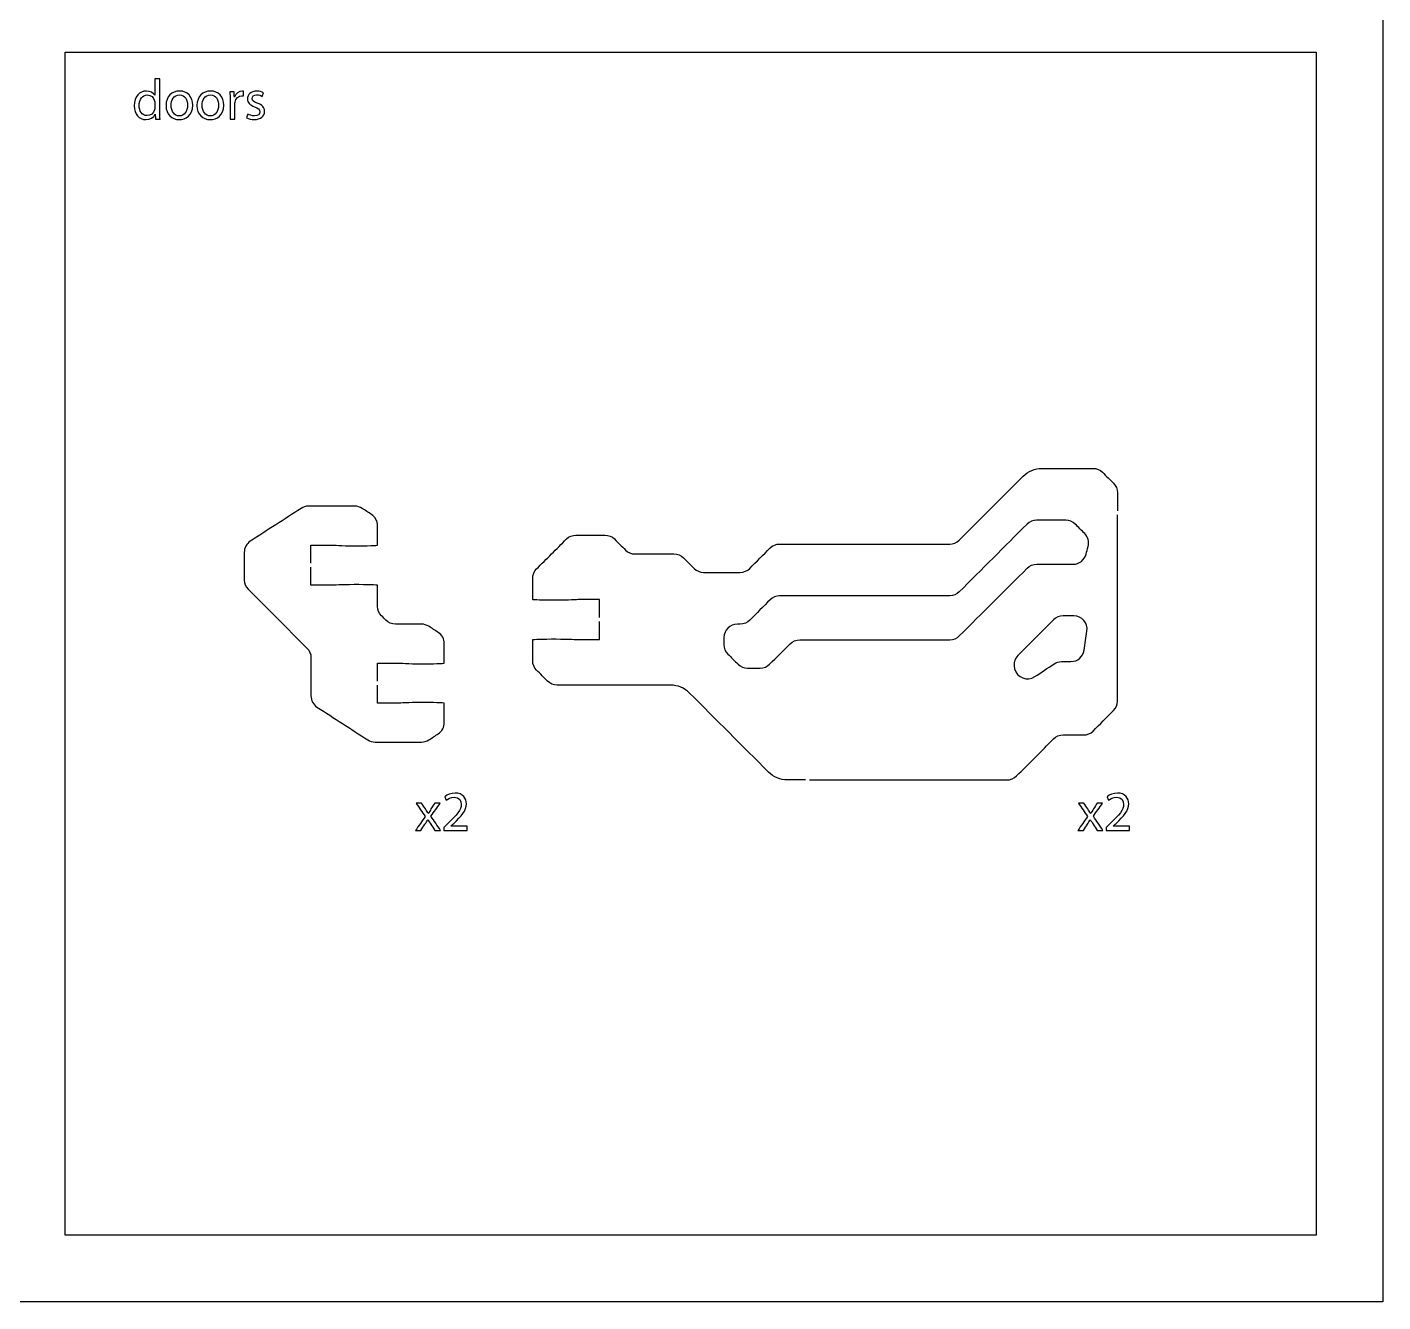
# Model space of a CAD drawing. Extents: x 0 to 430, y 150 to 450.
# Drawn here: x 328.4 to 430, y 150 to 245.5 of the extents above; entities that cross this region are included whole.
import ezdxf

# ---------------------------------------------------------------- set-up
doc = ezdxf.new("R2010")
doc.units = 0
doc.header["$MEASUREMENT"] = 0
doc.layers.add('DEFAULT', color=18, linetype='CONTINUOUS')

msp = doc.modelspace()

# ---------------------------------------------------------------- linework, layer by layer
at = {"layer": 'DEFAULT', "color": 116}
for points in [[(430, 150), (0, 150), (0, 450), (430, 450)], [(425, 155), (331.29, 155), (331.29, 243.59), (425, 243.59)]]:
    msp.add_lwpolyline(points, close=True, dxfattribs=at)
at = {"layer": 'DEFAULT', "color": 18}
for points, knots in [([(338.37, 241.6), (338.37, 240.77), (338.37, 239.95), (338.37, 239.12), (338.37, 238.94), (338.37, 238.73), (338.39, 238.59), (338.27, 238.59), (338.16, 238.59), (338.05, 238.59), (338.05, 238.71), (338.04, 238.83), (338.03, 238.95), (337.91, 238.72), (337.66, 238.55), (337.33, 238.55), (336.83, 238.55), (336.45, 238.97), (336.45, 239.59), (336.45, 240.27), (336.87, 240.69), (337.37, 240.69), (337.68, 240.69), (337.9, 240.54), (338, 240.37), (338, 240.78), (338, 241.19), (338, 241.6), (338.12, 241.6), (338.25, 241.6), (338.37, 241.6)], [1.056, 1.056, 1.056, 1.056, 8.072, 8.072, 8.072, 9.072, 9.072, 9.072, 10.02, 10.02, 10.02, 11.052143, 11.052143, 11.052143, 12.052143, 12.052143, 12.052143, 13.052143, 13.052143, 13.052143, 14.052143, 14.052143, 14.052143, 15.075143, 15.075143, 15.075143, 18.542143, 18.542143, 18.542143, 19.598143, 19.598143, 19.598143, 19.598143]), ([(338, 239.81), (338, 239.85), (337.99, 239.92), (337.98, 239.96), (337.93, 240.2), (337.72, 240.4), (337.44, 240.4), (337.06, 240.4), (336.83, 240.06), (336.83, 239.6), (336.83, 239.19), (337.03, 238.85), (337.43, 238.85), (337.68, 238.85), (337.91, 239.01), (337.98, 239.29), (337.99, 239.34), (338, 239.39), (338, 239.45), (338, 239.57), (338, 239.69), (338, 239.81)], [1.008, 1.008, 1.008, 1.008, 2.008, 2.008, 2.008, 3.008, 3.008, 3.008, 4.008, 4.008, 4.008, 5.008, 5.008, 5.008, 6.008, 6.008, 6.008, 7.008, 7.008, 7.008, 8.016, 8.016, 8.016, 8.016]), ([(340.84, 239.63), (340.84, 238.88), (340.32, 238.55), (339.82, 238.55), (339.27, 238.55), (338.84, 238.95), (338.84, 239.6), (338.84, 240.29), (339.29, 240.69), (339.86, 240.69), (340.44, 240.69), (340.84, 240.26), (340.84, 239.63)], [1, 1, 1, 1, 2, 2, 2, 3, 3, 3, 4, 4, 4, 5, 5, 5, 5]), ([(339.22, 239.61), (339.22, 239.16), (339.47, 238.83), (339.84, 238.83), (340.19, 238.83), (340.46, 239.16), (340.46, 239.62), (340.46, 239.97), (340.29, 240.41), (339.85, 240.41), (339.41, 240.41), (339.22, 240), (339.22, 239.61)], [0, 0, 0, 0, 1, 1, 1, 2, 2, 2, 3, 3, 3, 4, 4, 4, 4]), ([(343.17, 239.63), (343.17, 238.88), (342.64, 238.55), (342.15, 238.55), (341.59, 238.55), (341.16, 238.95), (341.16, 239.6), (341.16, 240.29), (341.61, 240.69), (342.18, 240.69), (342.77, 240.69), (343.17, 240.26), (343.17, 239.63)], [1, 1, 1, 1, 2, 2, 2, 3, 3, 3, 4, 4, 4, 5, 5, 5, 5]), ([(341.54, 239.61), (341.54, 239.16), (341.8, 238.83), (342.16, 238.83), (342.52, 238.83), (342.78, 239.16), (342.78, 239.62), (342.78, 239.97), (342.61, 240.41), (342.17, 240.41), (341.73, 240.41), (341.54, 240), (341.54, 239.61)], [0, 0, 0, 0, 1, 1, 1, 2, 2, 2, 3, 3, 3, 4, 4, 4, 4]), ([(343.64, 240), (343.64, 240.24), (343.63, 240.45), (343.62, 240.64), (343.73, 240.64), (343.84, 240.64), (343.95, 240.64), (343.95, 240.51), (343.95, 240.37), (343.96, 240.24), (343.96, 240.24), (343.97, 240.24), (343.97, 240.24), (344.07, 240.51), (344.29, 240.69), (344.54, 240.69), (344.58, 240.69), (344.61, 240.68), (344.65, 240.68), (344.65, 240.56), (344.65, 240.44), (344.65, 240.32), (344.61, 240.33), (344.57, 240.34), (344.52, 240.34), (344.26, 240.34), (344.07, 240.14), (344.02, 239.86), (344.01, 239.81), (344, 239.75), (344, 239.69), (344, 239.32), (344, 238.96), (344, 238.59), (343.88, 238.59), (343.76, 238.59), (343.64, 238.59), (343.64, 239.06), (343.64, 239.53), (343.64, 240)], [3.994, 3.994, 3.994, 3.994, 4.994, 4.994, 4.994, 5.918, 5.918, 5.918, 7.058568, 7.058568, 7.058568, 7.106568, 7.106568, 7.106568, 8.106568, 8.106568, 8.106568, 9.106568, 9.106568, 9.106568, 10.101568, 10.101568, 10.101568, 11.101568, 11.101568, 11.101568, 12.101568, 12.101568, 12.101568, 13.101568, 13.101568, 13.101568, 16.196568, 16.196568, 16.196568, 17.239568, 17.239568, 17.239568, 21.233568, 21.233568, 21.233568, 21.233568]), ([(344.97, 238.97), (345.08, 238.9), (345.27, 238.83), (345.46, 238.83), (345.73, 238.83), (345.86, 238.96), (345.86, 239.13), (345.86, 239.31), (345.75, 239.41), (345.48, 239.51), (345.11, 239.64), (344.94, 239.84), (344.94, 240.09), (344.94, 240.42), (345.2, 240.69), (345.64, 240.69), (345.85, 240.69), (346.03, 240.63), (346.15, 240.56), (346.12, 240.47), (346.08, 240.38), (346.05, 240.29), (345.97, 240.34), (345.82, 240.41), (345.63, 240.41), (345.41, 240.41), (345.29, 240.28), (345.29, 240.13), (345.29, 239.96), (345.41, 239.88), (345.68, 239.78), (346.04, 239.65), (346.22, 239.47), (346.22, 239.16), (346.22, 238.81), (345.94, 238.55), (345.45, 238.55), (345.23, 238.55), (345.02, 238.61), (344.88, 238.69), (344.91, 238.79), (344.94, 238.88), (344.97, 238.97)], [0.846234, 0.846234, 0.846234, 0.846234, 1.846234, 1.846234, 1.846234, 2.846234, 2.846234, 2.846234, 3.846234, 3.846234, 3.846234, 4.846234, 4.846234, 4.846234, 5.846234, 5.846234, 5.846234, 6.846234, 6.846234, 6.846234, 7.657397, 7.657397, 7.657397, 8.657397, 8.657397, 8.657397, 9.657397, 9.657397, 9.657397, 10.657397, 10.657397, 10.657397, 11.657397, 11.657397, 11.657397, 12.657397, 12.657397, 12.657397, 13.657397, 13.657397, 13.657397, 14.503631, 14.503631, 14.503631, 14.503631]), ([(359.65, 185.31), (359.65, 185.39), (359.65, 185.46), (359.65, 185.54), (359.75, 185.64), (359.84, 185.73), (359.94, 185.82), (360.64, 186.49), (360.96, 186.85), (360.96, 187.26), (360.96, 187.54), (360.83, 187.8), (360.42, 187.8), (360.17, 187.8), (359.96, 187.67), (359.83, 187.57), (359.79, 187.66), (359.75, 187.74), (359.72, 187.83), (359.91, 187.99), (360.18, 188.11), (360.49, 188.11), (361.09, 188.11), (361.34, 187.7), (361.34, 187.31), (361.34, 186.8), (360.97, 186.39), (360.39, 185.83), (360.32, 185.77), (360.24, 185.7), (360.17, 185.62), (360.58, 185.62), (360.99, 185.62), (361.4, 185.62), (361.4, 185.52), (361.4, 185.42), (361.4, 185.31), (360.82, 185.31), (360.23, 185.31), (359.65, 185.31)], [4.977, 4.977, 4.977, 4.977, 5.624, 5.624, 5.624, 6.777406, 6.777406, 6.777406, 7.777406, 7.777406, 7.777406, 8.777406, 8.777406, 8.777406, 9.777406, 9.777406, 9.777406, 10.593759, 10.593759, 10.593759, 11.593759, 11.593759, 11.593759, 12.593759, 12.593759, 12.593759, 13.593759, 13.593759, 13.593759, 14.466644, 14.466644, 14.466644, 17.968644, 17.968644, 17.968644, 18.844644, 18.844644, 18.844644, 23.821644, 23.821644, 23.821644, 23.821644]), ([(409.27, 185.31), (409.27, 185.39), (409.27, 185.46), (409.27, 185.54), (409.36, 185.64), (409.46, 185.73), (409.56, 185.82), (410.26, 186.49), (410.58, 186.85), (410.58, 187.26), (410.58, 187.54), (410.45, 187.8), (410.04, 187.8), (409.79, 187.8), (409.58, 187.67), (409.45, 187.57), (409.41, 187.66), (409.37, 187.74), (409.34, 187.83), (409.53, 187.99), (409.8, 188.11), (410.11, 188.11), (410.71, 188.11), (410.96, 187.7), (410.96, 187.31), (410.96, 186.8), (410.59, 186.39), (410.01, 185.83), (409.93, 185.77), (409.86, 185.7), (409.79, 185.62), (410.2, 185.62), (410.61, 185.62), (411.02, 185.62), (411.02, 185.52), (411.02, 185.42), (411.02, 185.31), (410.44, 185.31), (409.85, 185.31), (409.27, 185.31)], [4.977, 4.977, 4.977, 4.977, 5.624, 5.624, 5.624, 6.777406, 6.777406, 6.777406, 7.777406, 7.777406, 7.777406, 8.777406, 8.777406, 8.777406, 9.777406, 9.777406, 9.777406, 10.593759, 10.593759, 10.593759, 11.593759, 11.593759, 11.593759, 12.593759, 12.593759, 12.593759, 13.593759, 13.593759, 13.593759, 14.466644, 14.466644, 14.466644, 17.968644, 17.968644, 17.968644, 18.844644, 18.844644, 18.844644, 23.821644, 23.821644, 23.821644, 23.821644]), ([(357.98, 187.36), (358.08, 187.21), (358.17, 187.07), (358.27, 186.92), (358.35, 186.81), (358.41, 186.7), (358.48, 186.59), (358.48, 186.59), (358.49, 186.59), (358.49, 186.59), (358.56, 186.71), (358.63, 186.81), (358.69, 186.92), (358.79, 187.07), (358.89, 187.22), (358.98, 187.36), (359.12, 187.36), (359.25, 187.36), (359.38, 187.36), (359.15, 187.03), (358.92, 186.7), (358.69, 186.37), (358.93, 186.02), (359.17, 185.67), (359.41, 185.31), (359.26, 185.31), (359.12, 185.31), (358.98, 185.31), (358.88, 185.47), (358.78, 185.62), (358.68, 185.77), (358.6, 185.89), (358.53, 186.01), (358.45, 186.13), (358.39, 186.01), (358.31, 185.9), (358.24, 185.77), (358.14, 185.62), (358.04, 185.47), (357.94, 185.31), (357.81, 185.31), (357.67, 185.31), (357.53, 185.31), (357.77, 185.66), (358.02, 186.01), (358.26, 186.36), (358.03, 186.69), (357.8, 187.03), (357.57, 187.36), (357.7, 187.36), (357.84, 187.36), (357.98, 187.36)], [1.175, 1.175, 1.175, 1.175, 2.671308, 2.671308, 2.671308, 3.671308, 3.671308, 3.671308, 3.707308, 3.707308, 3.707308, 4.707308, 4.707308, 4.707308, 6.187538, 6.187538, 6.187538, 7.325538, 7.325538, 7.325538, 10.75863, 10.75863, 10.75863, 14.385133, 14.385133, 14.385133, 15.584133, 15.584133, 15.584133, 17.145148, 17.145148, 17.145148, 18.168148, 18.168148, 18.168148, 19.168148, 19.168148, 19.168148, 20.721566, 20.721566, 20.721566, 21.885566, 21.885566, 21.885566, 25.496014, 25.496014, 25.496014, 28.952321, 28.952321, 28.952321, 30.127321, 30.127321, 30.127321, 30.127321]), ([(407.6, 187.36), (407.7, 187.21), (407.79, 187.07), (407.89, 186.92), (407.97, 186.81), (408.03, 186.7), (408.1, 186.59), (408.1, 186.59), (408.11, 186.59), (408.11, 186.59), (408.18, 186.71), (408.25, 186.81), (408.31, 186.92), (408.41, 187.07), (408.51, 187.22), (408.6, 187.36), (408.74, 187.36), (408.87, 187.36), (409, 187.36), (408.77, 187.03), (408.54, 186.7), (408.31, 186.37), (408.55, 186.02), (408.79, 185.67), (409.03, 185.31), (408.88, 185.31), (408.74, 185.31), (408.6, 185.31), (408.5, 185.47), (408.4, 185.62), (408.3, 185.77), (408.22, 185.89), (408.15, 186.01), (408.07, 186.13), (408.01, 186.01), (407.93, 185.9), (407.86, 185.77), (407.76, 185.62), (407.66, 185.47), (407.56, 185.31), (407.42, 185.31), (407.29, 185.31), (407.15, 185.31), (407.39, 185.66), (407.64, 186.01), (407.88, 186.36), (407.65, 186.69), (407.42, 187.03), (407.19, 187.36), (407.32, 187.36), (407.46, 187.36), (407.6, 187.36)], [1.175, 1.175, 1.175, 1.175, 2.671308, 2.671308, 2.671308, 3.671308, 3.671308, 3.671308, 3.707308, 3.707308, 3.707308, 4.707308, 4.707308, 4.707308, 6.187538, 6.187538, 6.187538, 7.325538, 7.325538, 7.325538, 10.75863, 10.75863, 10.75863, 14.385133, 14.385133, 14.385133, 15.584133, 15.584133, 15.584133, 17.145148, 17.145148, 17.145148, 18.168148, 18.168148, 18.168148, 19.168148, 19.168148, 19.168148, 20.721566, 20.721566, 20.721566, 21.885566, 21.885566, 21.885566, 25.496014, 25.496014, 25.496014, 28.952321, 28.952321, 28.952321, 30.127321, 30.127321, 30.127321, 30.127321])]:
    msp.add_open_spline(points, degree=3, knots=knots, dxfattribs=at)
at = {"layer": 'DEFAULT', "color": 1}
for points, knots in [([(371.31, 201.25), (371.31, 201.7), (371.31, 202.15), (371.31, 202.6), (370.81, 202.6), (370.31, 202.6), (369.81, 202.6), (369.6, 202.6), (369.02, 202.55), (368.06, 202.55), (367.09, 202.55), (366.31, 202.58), (366.31, 202.6), (366.31, 203.13), (366.31, 203.66), (366.31, 204.19), (366.31, 204.45), (366.41, 204.71), (366.6, 204.9), (367.35, 205.64), (368.1, 206.39), (368.84, 207.14), (369.03, 207.33), (369.29, 207.43), (369.55, 207.43), (370.28, 207.43), (371, 207.43), (371.72, 207.43), (371.99, 207.43), (372.24, 207.33), (372.43, 207.14), (372.71, 206.86), (372.98, 206.59), (373.26, 206.31), (373.45, 206.12), (373.7, 206.02), (373.97, 206.02), (374.94, 206.02), (375.92, 206.02), (376.89, 206.02), (377.16, 206.02), (377.41, 205.91), (377.6, 205.73), (377.87, 205.46), (378.13, 205.2), (378.4, 204.93), (378.58, 204.75), (378.84, 204.64), (379.1, 204.64), (380.02, 204.64), (380.94, 204.64), (381.86, 204.64), (382.13, 204.64), (382.38, 204.75), (382.57, 204.94), (383.08, 205.45), (383.59, 205.96), (384.1, 206.47), (384.29, 206.66), (384.55, 206.76), (384.81, 206.76), (389.06, 206.76), (393.3, 206.76), (397.55, 206.76), (397.81, 206.76), (398.07, 206.87), (398.26, 207.06), (399.85, 208.65), (401.45, 210.25), (403.05, 211.85), (403.42, 212.22), (403.93, 212.43), (404.46, 212.43), (405.74, 212.43), (407.01, 212.43), (408.29, 212.43), (408.55, 212.43), (408.81, 212.33), (409, 212.14), (409.27, 211.86), (409.55, 211.59), (409.82, 211.31), (410.01, 211.12), (410.12, 210.87), (410.12, 210.6), (410.12, 210.15), (410.12, 209.7), (410.12, 209.25)], [0, 0, 0, 0, 3.83, 3.83, 3.83, 8.08, 8.08, 8.08, 9.08, 9.08, 9.08, 10.08, 10.08, 10.08, 14.57, 14.57, 14.57, 15.57, 15.57, 15.57, 24.55733, 24.55733, 24.55733, 25.55733, 25.55733, 25.55733, 31.70733, 31.70733, 31.70733, 32.70733, 32.70733, 32.70733, 36.023668, 36.023668, 36.023668, 37.023668, 37.023668, 37.023668, 45.323668, 45.323668, 45.323668, 46.323668, 46.323668, 46.323668, 49.512728, 49.512728, 49.512728, 50.512728, 50.512728, 50.512728, 58.332728, 58.332728, 58.332728, 59.332728, 59.332728, 59.332728, 65.47749, 65.47749, 65.47749, 66.47749, 66.47749, 66.47749, 102.58749, 102.58749, 102.58749, 103.58749, 103.58749, 103.58749, 122.78544, 122.78544, 122.78544, 123.78544, 123.78544, 123.78544, 134.63544, 134.63544, 134.63544, 135.63544, 135.63544, 135.63544, 138.951778, 138.951778, 138.951778, 139.951778, 139.951778, 139.951778, 143.771778, 143.771778, 143.771778, 143.771778]), ([(349.7, 205.32), (349.7, 205.78), (349.7, 206.23), (349.7, 206.68), (350.2, 206.68), (350.7, 206.68), (351.19, 206.68), (351.41, 206.68), (351.98, 206.63), (352.94, 206.63), (353.91, 206.63), (354.69, 206.65), (354.69, 206.68), (354.69, 207.16), (354.69, 207.65), (354.69, 208.13), (354.69, 208.47), (354.52, 208.79), (354.24, 208.97), (354, 209.13), (353.76, 209.28), (353.53, 209.43), (353.36, 209.54), (353.18, 209.6), (352.98, 209.6), (351.82, 209.6), (350.66, 209.6), (349.5, 209.6), (349.31, 209.6), (349.12, 209.54), (348.96, 209.43), (347.69, 208.61), (346.42, 207.79), (345.15, 206.97), (344.87, 206.79), (344.7, 206.47), (344.7, 206.13), (344.7, 205.45), (344.7, 204.77), (344.7, 204.09), (344.7, 203.82), (344.8, 203.57), (344.99, 203.38), (346.46, 201.91), (347.93, 200.44), (349.4, 198.97), (349.59, 198.78), (349.7, 198.53), (349.7, 198.26), (349.7, 197.3), (349.7, 196.35), (349.7, 195.39), (349.7, 195.05), (349.86, 194.73), (350.15, 194.55), (351.42, 193.73), (352.69, 192.91), (353.96, 192.09), (354.12, 191.98), (354.31, 191.93), (354.5, 191.93), (355.66, 191.93), (356.82, 191.93), (357.98, 191.93), (358.18, 191.93), (358.36, 191.98), (358.53, 192.09), (358.76, 192.24), (359, 192.4), (359.23, 192.55), (359.52, 192.73), (359.69, 193.05), (359.69, 193.39), (359.69, 193.87), (359.69, 194.36), (359.69, 194.84), (359.62, 194.87), (358.87, 194.89), (357.95, 194.89), (356.98, 194.89), (356.41, 194.84), (356.2, 194.84), (355.7, 194.84), (355.2, 194.84), (354.69, 194.84), (354.69, 195.29), (354.69, 195.74), (354.69, 196.19)], [0, 0, 0, 0, 3.84, 3.84, 3.84, 8.09, 8.09, 8.09, 9.09, 9.09, 9.09, 10.09, 10.09, 10.09, 14.21, 14.21, 14.21, 15.21, 15.21, 15.21, 17.609208, 17.609208, 17.609208, 18.609208, 18.609208, 18.609208, 28.479208, 28.479208, 28.479208, 29.479208, 29.479208, 29.479208, 42.330064, 42.330064, 42.330064, 43.330064, 43.330064, 43.330064, 49.120064, 49.120064, 49.120064, 50.120064, 50.120064, 50.120064, 67.804806, 67.804806, 67.804806, 68.804806, 68.804806, 68.804806, 76.944806, 76.944806, 76.944806, 77.944806, 77.944806, 77.944806, 90.795662, 90.795662, 90.795662, 91.795662, 91.795662, 91.795662, 101.665662, 101.665662, 101.665662, 102.665662, 102.665662, 102.665662, 105.06487, 105.06487, 105.06487, 106.06487, 106.06487, 106.06487, 110.17487, 110.17487, 110.17487, 111.17487, 111.17487, 111.17487, 112.17487, 112.17487, 112.17487, 116.43487, 116.43487, 116.43487, 120.26487, 120.26487, 120.26487, 120.26487]), ([(406.8, 205.25), (405.89, 205.25), (404.98, 205.25), (404.07, 205.25), (403.8, 205.25), (403.55, 205.15), (403.36, 204.96), (401.66, 203.26), (399.97, 201.57), (398.27, 199.88), (398.09, 199.69), (397.83, 199.58), (397.57, 199.58), (393.81, 199.58), (390.06, 199.58), (386.31, 199.58), (386.04, 199.58), (385.79, 199.48), (385.6, 199.29), (385.09, 198.78), (384.58, 198.27), (384.06, 197.76), (383.88, 197.57), (383.62, 197.46), (383.36, 197.46), (383.04, 197.46), (382.72, 197.46), (382.4, 197.46), (382.14, 197.46), (381.88, 197.57), (381.69, 197.76), (381.44, 198.01), (381.18, 198.27), (380.93, 198.52), (380.74, 198.71), (380.64, 198.96), (380.64, 199.23), (380.64, 199.41), (380.64, 199.58), (380.64, 199.76), (380.64, 200.31), (381.08, 200.76), (381.64, 200.76), (381.71, 200.76), (381.79, 200.76), (381.86, 200.76), (382.13, 200.76), (382.38, 200.87), (382.57, 201.05), (383.08, 201.57), (383.59, 202.08), (384.1, 202.59), (384.29, 202.78), (384.55, 202.88), (384.81, 202.88), (389.06, 202.88), (393.3, 202.88), (397.55, 202.88), (397.82, 202.88), (398.07, 202.99), (398.26, 203.17), (399.95, 204.87), (401.65, 206.56), (403.34, 208.26), (403.53, 208.45), (403.78, 208.55), (404.05, 208.55), (404.78, 208.55), (405.51, 208.55), (406.24, 208.55), (406.51, 208.55), (406.76, 208.45), (406.95, 208.26), (407.19, 208.02), (407.43, 207.78), (407.66, 207.54), (407.92, 207.29), (408.02, 206.92), (407.92, 206.58), (407.87, 206.38), (407.82, 206.19), (407.77, 206), (407.65, 205.56), (407.26, 205.25), (406.8, 205.25)], [1, 1, 1, 1, 8.758, 8.758, 8.758, 9.758, 9.758, 9.758, 30.136817, 30.136817, 30.136817, 31.136817, 31.136817, 31.136817, 63.058817, 63.058817, 63.058817, 64.058817, 64.058817, 64.058817, 70.210646, 70.210646, 70.210646, 71.210646, 71.210646, 71.210646, 73.922646, 73.922646, 73.922646, 74.922646, 74.922646, 74.922646, 77.99149, 77.99149, 77.99149, 78.99149, 78.99149, 78.99149, 80.50249, 80.50249, 80.50249, 81.50249, 81.50249, 81.50249, 82.14349, 82.14349, 82.14349, 83.14349, 83.14349, 83.14349, 89.295319, 89.295319, 89.295319, 90.295319, 90.295319, 90.295319, 126.407319, 126.407319, 126.407319, 127.407319, 127.407319, 127.407319, 147.786136, 147.786136, 147.786136, 148.786136, 148.786136, 148.786136, 155.008136, 155.008136, 155.008136, 156.008136, 156.008136, 156.008136, 158.873333, 158.873333, 158.873333, 159.873333, 159.873333, 159.873333, 161.585567, 161.585567, 161.585567, 162.585567, 162.585567, 162.585567, 162.585567]), ([(387.04, 189.09), (391.98, 189.09), (396.91, 189.09), (401.84, 189.09), (402.11, 189.09), (402.36, 189.2), (402.55, 189.39), (403.48, 190.31), (404.41, 191.24), (405.33, 192.17), (405.52, 192.36), (405.78, 192.46), (406.04, 192.46), (406.55, 192.46), (407.07, 192.46), (407.58, 192.46), (407.85, 192.46), (408.1, 192.57), (408.29, 192.75), (408.8, 193.27), (409.31, 193.78), (409.82, 194.29), (410.01, 194.48), (410.12, 194.73), (410.12, 194.99), (410.12, 199.65), (410.12, 204.3), (410.12, 208.95)], [0, 0, 0, 0, 41.95, 41.95, 41.95, 42.95, 42.95, 42.95, 54.101076, 54.101076, 54.101076, 55.101076, 55.101076, 55.101076, 59.471076, 59.471076, 59.471076, 60.471076, 60.471076, 60.471076, 66.615838, 66.615838, 66.615838, 67.615838, 67.615838, 67.615838, 107.185838, 107.185838, 107.185838, 107.185838]), ([(354.69, 196.49), (354.69, 196.94), (354.69, 197.39), (354.69, 197.85), (355.2, 197.85), (355.7, 197.85), (356.2, 197.85), (356.41, 197.85), (356.98, 197.79), (357.95, 197.79), (358.87, 197.79), (359.62, 197.81), (359.69, 197.85), (359.69, 198.33), (359.69, 198.82), (359.69, 199.3), (359.69, 199.64), (359.52, 199.96), (359.23, 200.14), (359, 200.29), (358.76, 200.45), (358.53, 200.6), (358.36, 200.71), (358.18, 200.76), (357.98, 200.76), (357.33, 200.76), (356.67, 200.76), (356.02, 200.76), (355.76, 200.76), (355.5, 200.86), (355.32, 201.06), (355.21, 201.16), (355.1, 201.27), (354.99, 201.38), (354.8, 201.57), (354.69, 201.82), (354.69, 202.09), (354.69, 202.62), (354.69, 203.14), (354.69, 203.67), (354.69, 203.7), (353.91, 203.72), (352.94, 203.72), (351.98, 203.72), (351.41, 203.67), (351.19, 203.67), (350.7, 203.67), (350.2, 203.67), (349.7, 203.67), (349.7, 204.12), (349.7, 204.57), (349.7, 205.02)], [0, 0, 0, 0, 3.84, 3.84, 3.84, 8.1, 8.1, 8.1, 9.1, 9.1, 9.1, 10.1, 10.1, 10.1, 14.23, 14.23, 14.23, 15.23, 15.23, 15.23, 17.623763, 17.623763, 17.623763, 18.623763, 18.623763, 18.623763, 24.183763, 24.183763, 24.183763, 25.183763, 25.183763, 25.183763, 26.491929, 26.491929, 26.491929, 27.491929, 27.491929, 27.491929, 31.981929, 31.981929, 31.981929, 32.981929, 32.981929, 32.981929, 33.981929, 33.981929, 33.981929, 38.231929, 38.231929, 38.231929, 42.061929, 42.061929, 42.061929, 42.061929]), ([(406.63, 197.96), (406.4, 197.96), (406.16, 197.96), (405.93, 197.96), (405.73, 197.96), (405.54, 197.9), (405.37, 197.79), (404.89, 197.47), (404.41, 197.15), (403.93, 196.83), (403.36, 196.45), (402.58, 196.75), (402.41, 197.42), (402.41, 197.43), (402.4, 197.45), (402.4, 197.47), (402.31, 197.81), (402.41, 198.17), (402.66, 198.42), (403.55, 199.31), (404.44, 200.2), (405.33, 201.09), (405.52, 201.28), (405.78, 201.39), (406.04, 201.39), (406.31, 201.39), (406.57, 201.39), (406.84, 201.39), (407.45, 201.39), (407.92, 200.84), (407.83, 200.24), (407.76, 199.77), (407.69, 199.29), (407.62, 198.82), (407.55, 198.32), (407.13, 197.96), (406.63, 197.96)], [1, 1, 1, 1, 2.995, 2.995, 2.995, 3.995, 3.995, 3.995, 8.90493, 8.90493, 8.90493, 9.90493, 9.90493, 9.90493, 10.041238, 10.041238, 10.041238, 11.041238, 11.041238, 11.041238, 21.760977, 21.760977, 21.760977, 22.760977, 22.760977, 22.760977, 25.028977, 25.028977, 25.028977, 26.028977, 26.028977, 26.028977, 30.112677, 30.112677, 30.112677, 31.112677, 31.112677, 31.112677, 31.112677]), ([(386.74, 189.09), (386.29, 189.09), (385.84, 189.09), (385.39, 189.09), (384.86, 189.09), (384.36, 189.3), (383.98, 189.68), (382, 191.65), (380.03, 193.63), (378.06, 195.6), (377.68, 195.98), (377.17, 196.19), (376.64, 196.19), (373.81, 196.19), (370.97, 196.19), (368.14, 196.19), (367.87, 196.19), (367.62, 196.3), (367.43, 196.48), (367.15, 196.76), (366.88, 197.04), (366.6, 197.31), (366.41, 197.5), (366.31, 197.75), (366.31, 198.02), (366.31, 198.55), (366.31, 199.07), (366.31, 199.6), (366.31, 199.63), (367.09, 199.65), (368.06, 199.65), (369.02, 199.65), (369.6, 199.6), (369.81, 199.6), (370.31, 199.6), (370.81, 199.6), (371.31, 199.6), (371.31, 200.05), (371.31, 200.5), (371.31, 200.95)], [0, 0, 0, 0, 3.83, 3.83, 3.83, 4.83, 4.83, 4.83, 28.581718, 28.581718, 28.581718, 29.581718, 29.581718, 29.581718, 53.681718, 53.681718, 53.681718, 54.681718, 54.681718, 54.681718, 57.998056, 57.998056, 57.998056, 58.998056, 58.998056, 58.998056, 63.488056, 63.488056, 63.488056, 64.488056, 64.488056, 64.488056, 65.488056, 65.488056, 65.488056, 69.738056, 69.738056, 69.738056, 73.568056, 73.568056, 73.568056, 73.568056])]:
    msp.add_open_spline(points, degree=3, knots=knots, dxfattribs=at)

doc.saveas('drawing.dxf')
